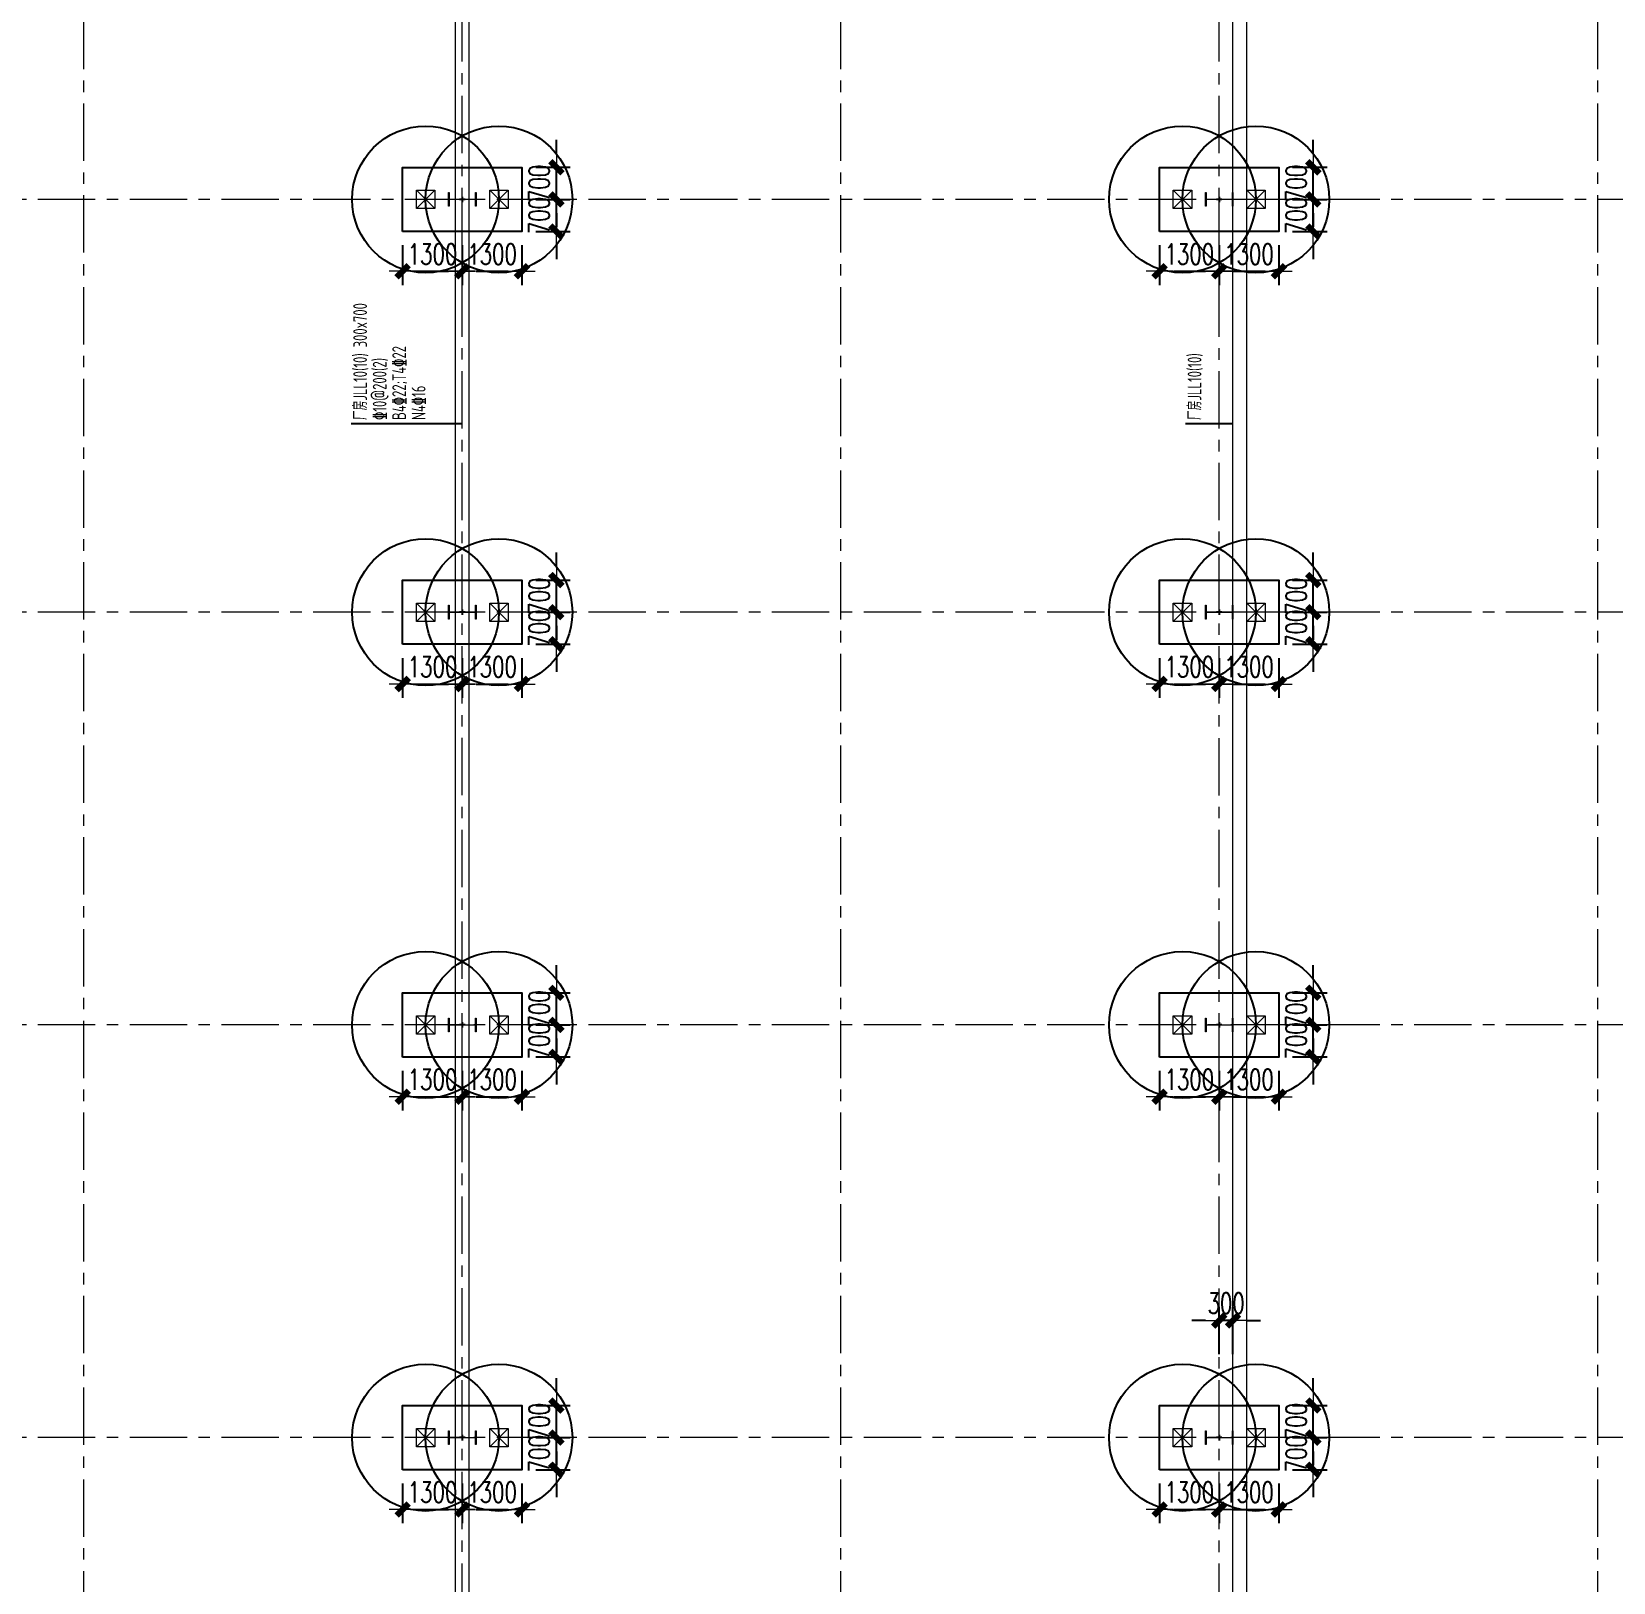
# Model space of a CAD drawing. Extents: x -1201378 to 2367219, y -619313 to 244905.
# Drawn here: x -174746 to -140267, y 152495 to 186311 of the extents above; entities that cross this region are included whole.
import ezdxf

# ---------------------------------------------------------------- set-up
doc = ezdxf.new("R2010")
doc.units = 0
doc.header["$LTSCALE"] = 1000
doc.linetypes.add('CENTER', pattern=[2, 1.25, -0.25, 0.25, -0.25])
doc.layers.get('0').update_dxf_attribs({"linetype": 'CONTINUOUS'})
doc.layers.get('Defpoints').update_dxf_attribs({"linetype": 'CONTINUOUS'})
for name, color, linetype, lineweight in [('S-axis', 111, 'CONTINUOUS', 0), ('S-bkl', 4, 'CONTINUOUS', 0), ('S-col', 2, 'CONTINUOUS', 0), ('S-dim', 81, 'CONTINUOUS', 0), ('S-dote', 5, 'CENTER', 0), ('S-zhuang', 1, 'CONTINUOUS', 0)]:
    doc.layers.add(name, color=color, linetype=linetype, lineweight=lineweight)
for name, color, linetype in [('S-DOTE1', 140, 'CENTER'), ('S-HATCH1-W', 252, 'CONTINUOUS'), ('S-SKL-H', 151, 'CONTINUOUS')]:
    doc.layers.add(name, color=color, linetype=linetype)
doc.styles.add('SS1', font='tj-romans1.shx', dxfattribs={"width": 0.7, "bigfont": 'tj-hztxt1.shx'})
doc.styles.add('样式 1', font='yjkeng.shx', dxfattribs={"width": 0.7, "height": 300, "bigfont": 'yjkchn.shx'})
doc.dimstyles.new('S-150-ARCHI', dxfattribs={"dimscale": 150, "dimtxt": 3, "dimasz": 2, "dimexe": 2, "dimexo": 2, "dimgap": 1, "dimtad": 1, "dimdec": 0, "dimzin": 0, "dimdsep": 46, "dimtxsty": 'SS1', "dimblk1": 'TT', "dimblk2": 'TT', "dimsah": 1, "dimcen": 1, "dimclrd": 256, "dimclre": 256, "dimclrt": 256, "dimadec": 0, "dimazin": 0, "dimtfac": 1, "dimtdec": 0, "dimtix": 1, "dimtmove": 2, "dimatfit": 0, "dimldrblk": 'TT', "dimfxl": 2, "dimtolj": 1, "dimtzin": 0, "dimarcsym": 0})

# ---------------------------------------------------------------- blocks, each defined once
blk = doc.blocks.new('_FZH')
at = {"layer": 'S-col'}
blk.add_lwpolyline([(-0.375, -0.188), (-0.375, 0.187), (-0.36, 0.187), (-0.36, 0.005), (0.36, 0.005), (0.36, 0.187), (0.375, 0.187), (0.375, -0.188), (0.36, -0.188), (0.36, -0.005), (-0.36, -0.005), (-0.36, -0.188)], close=True, dxfattribs=at)
blk = doc.blocks.new('w4234324')
at = {"layer": 'S-col', "xscale": 800.0000000000005, "yscale": 800.0000000000005, "zscale": 800.0000000000005}
for p in [(-210454, 786820), (-193954, 786820), (-210454, 777820), (-193954, 777820), (-210454, 768820), (-193954, 768820), (-210454, 759820), (-193954, 759820)]:
    blk.add_blockref('_FZH', p, dxfattribs=at)
blk = doc.blocks.new('S-ZHUANG-400')
at = {"layer": 'S-zhuang'}
for p, q in [((200, -200), (-200, 200)), ((-200, -200), (200, 200))]:
    blk.add_line(p, q, dxfattribs=at)
blk.add_lwpolyline([(-200, 200), (200, 200), (200, -200), (-200, -200)], close=True, dxfattribs=at)
blk = doc.blocks.new('CT2')
at = {"layer": 'Defpoints'}
for centre in [(-193625, -186366), (-193625, -187966)]:
    blk.add_circle(centre, 1600, dxfattribs=at)
at = {"layer": 'S-DOTE1', "ltscale": 0.25}
for p, q in [((-193565, -187166), (-193685, -187166)), ((-193625, -187226), (-193625, -187106))]:
    blk.add_line(p, q, dxfattribs=at)
at = {"layer": 'S-HATCH1-W'}
blk.add_lwpolyline([(-194325, -185866), (-192925, -185866), (-192925, -188466), (-194325, -188466)], close=True, dxfattribs=at)
at = {"layer": 'S-zhuang'}
for p in [(-193625, -186366), (-193625, -187966)]:
    blk.add_blockref('S-ZHUANG-400', p, dxfattribs=at)
blk = doc.blocks.new('1#轴网')
at = {"layer": 'S-dote'}
for p, q in [((-173608.5, 18867), (-173608.5, 124689.3)), ((-165358.5, 19033.1), (-165358.5, 124689.3)), ((-157108.5, 18867), (-157108.5, 124689.3)), ((-148858.5, 19032.5), (-148858.5, 124689.3)), ((-140608.5, 18867), (-140608.5, 124689.3)), ((-99358.5, 70027), (-216950.7, 70027)), ((-99358.5, 61027), (-216950.7, 61027)), ((-99358.5, 52027), (-216950.7, 52027)), ((-99358.5, 43027), (-216950.7, 43027))]:
    blk.add_line(p, q, dxfattribs=at)
blk = doc.blocks.new('TT')
blk.add_line((-0.97, 0), (0.97, 0))
at = {"const_width": 0.45}
blk.add_lwpolyline([(-0.44, -0.44), (0.44, 0.44)], dxfattribs=at)
blk = doc.blocks.new('*D2594')
at = {"layer": 'Defpoints', "color": 0, "transparency": 16777216}
for p in [(-166658, 154952), (-165358, 154952), (-165358, 154085)]:
    blk.add_point(p, dxfattribs=at)
at = {"layer": 'S-dim', "lineweight": -2, "transparency": 16777216}
for p, q in [((-166658, 154652), (-166658, 153785)), ((-165358, 154652), (-165358, 153785)), ((-166358, 154085), (-165658, 154085))]:
    blk.add_line(p, q, dxfattribs=at)
at = {"layer": 'S-dim', "lineweight": -2, "transparency": 16777216, "xscale": 300, "yscale": 300, "zscale": 300, "rotation": 180}
blk.add_blockref('TT', (-166658, 154085), dxfattribs=at)
at = {"layer": 'S-dim', "lineweight": -2, "transparency": 16777216, "xscale": 300, "yscale": 300, "zscale": 300}
blk.add_blockref('TT', (-165358, 154085), dxfattribs=at)
at = {"layer": 'S-dim', "transparency": 16777216, "insert": (-166008, 154460), "char_height": 450, "attachment_point": 5, "style": 'SS1'}
blk.add_mtext('\\A1;1300', dxfattribs=at)
blk = doc.blocks.new('*D2595')
at = {"layer": 'Defpoints', "color": 0, "transparency": 16777216}
for p in [(-165358, 154952), (-164058, 154952), (-164058, 154085)]:
    blk.add_point(p, dxfattribs=at)
at = {"layer": 'S-dim', "lineweight": -2, "transparency": 16777216}
for p, q in [((-165358, 154652), (-165358, 153785)), ((-164058, 154652), (-164058, 153785)), ((-165058, 154085), (-164358, 154085))]:
    blk.add_line(p, q, dxfattribs=at)
at = {"layer": 'S-dim', "lineweight": -2, "transparency": 16777216, "xscale": 300, "yscale": 300, "zscale": 300, "rotation": 180}
blk.add_blockref('TT', (-165358, 154085), dxfattribs=at)
at = {"layer": 'S-dim', "lineweight": -2, "transparency": 16777216, "xscale": 300, "yscale": 300, "zscale": 300}
blk.add_blockref('TT', (-164058, 154085), dxfattribs=at)
at = {"layer": 'S-dim', "transparency": 16777216, "insert": (-164708, 154460), "char_height": 450, "attachment_point": 5, "style": 'SS1'}
blk.add_mtext('\\A1;1300', dxfattribs=at)
blk = doc.blocks.new('*D2596')
at = {"layer": 'Defpoints', "color": 0, "transparency": 16777216}
for p in [(-164058, 155652), (-163307, 155652), (-164058, 154952)]:
    blk.add_point(p, dxfattribs=at)
at = {"layer": 'S-dim', "lineweight": -2, "transparency": 16777216}
for p, q in [((-163307, 155952), (-163307, 156252)), ((-163758, 155652), (-163007, 155652)), ((-163307, 154952), (-163307, 155652)), ((-163758, 154952), (-163007, 154952)), ((-163307, 154652), (-163307, 154352))]:
    blk.add_line(p, q, dxfattribs=at)
at = {"layer": 'S-dim', "lineweight": -2, "transparency": 16777216, "xscale": 300, "yscale": 300, "zscale": 300}
for p, rotation in [((-163307, 155652), 270), ((-163307, 154952), 90)]:
    blk.add_blockref('TT', p, dxfattribs=dict(at, rotation=rotation))
at = {"layer": 'S-dim', "transparency": 16777216, "insert": (-163682, 155302), "char_height": 450, "attachment_point": 5, "rotation": 90, "style": 'SS1'}
blk.add_mtext('\\A1;700', dxfattribs=at)
blk = doc.blocks.new('*D2597')
at = {"layer": 'Defpoints', "color": 0, "transparency": 16777216}
for p in [(-164058, 156352), (-163307, 156352), (-164058, 155652)]:
    blk.add_point(p, dxfattribs=at)
at = {"layer": 'S-dim', "lineweight": -2, "transparency": 16777216}
for p, q in [((-163307, 156652), (-163307, 156952)), ((-163758, 156352), (-163007, 156352)), ((-163307, 155652), (-163307, 156352)), ((-163758, 155652), (-163007, 155652)), ((-163307, 155352), (-163307, 155052))]:
    blk.add_line(p, q, dxfattribs=at)
at = {"layer": 'S-dim', "lineweight": -2, "transparency": 16777216, "xscale": 300, "yscale": 300, "zscale": 300}
for p, rotation in [((-163307, 156352), 270), ((-163307, 155652), 90)]:
    blk.add_blockref('TT', p, dxfattribs=dict(at, rotation=rotation))
at = {"layer": 'S-dim', "transparency": 16777216, "insert": (-163682, 156002), "char_height": 450, "attachment_point": 5, "rotation": 90, "style": 'SS1'}
blk.add_mtext('\\A1;700', dxfattribs=at)
blk = doc.blocks.new('*D2602')
at = {"layer": 'Defpoints', "color": 0, "transparency": 16777216}
for p in [(-150158, 154952), (-148858, 154952), (-148858, 154085)]:
    blk.add_point(p, dxfattribs=at)
at = {"layer": 'S-dim', "lineweight": -2, "transparency": 16777216}
for p, q in [((-150158, 154652), (-150158, 153785)), ((-148858, 154652), (-148858, 153785)), ((-149858, 154085), (-149158, 154085))]:
    blk.add_line(p, q, dxfattribs=at)
at = {"layer": 'S-dim', "lineweight": -2, "transparency": 16777216, "xscale": 300, "yscale": 300, "zscale": 300, "rotation": 180}
blk.add_blockref('TT', (-150158, 154085), dxfattribs=at)
at = {"layer": 'S-dim', "lineweight": -2, "transparency": 16777216, "xscale": 300, "yscale": 300, "zscale": 300}
blk.add_blockref('TT', (-148858, 154085), dxfattribs=at)
at = {"layer": 'S-dim', "transparency": 16777216, "insert": (-149508, 154460), "char_height": 450, "attachment_point": 5, "style": 'SS1'}
blk.add_mtext('\\A1;1300', dxfattribs=at)
blk = doc.blocks.new('*D2603')
at = {"layer": 'Defpoints', "color": 0, "transparency": 16777216}
for p in [(-148858, 154952), (-147558, 154952), (-147558, 154085)]:
    blk.add_point(p, dxfattribs=at)
at = {"layer": 'S-dim', "lineweight": -2, "transparency": 16777216}
for p, q in [((-148858, 154652), (-148858, 153785)), ((-147558, 154652), (-147558, 153785)), ((-148558, 154085), (-147858, 154085))]:
    blk.add_line(p, q, dxfattribs=at)
at = {"layer": 'S-dim', "lineweight": -2, "transparency": 16777216, "xscale": 300, "yscale": 300, "zscale": 300, "rotation": 180}
blk.add_blockref('TT', (-148858, 154085), dxfattribs=at)
at = {"layer": 'S-dim', "lineweight": -2, "transparency": 16777216, "xscale": 300, "yscale": 300, "zscale": 300}
blk.add_blockref('TT', (-147558, 154085), dxfattribs=at)
at = {"layer": 'S-dim', "transparency": 16777216, "insert": (-148208, 154460), "char_height": 450, "attachment_point": 5, "style": 'SS1'}
blk.add_mtext('\\A1;1300', dxfattribs=at)
blk = doc.blocks.new('*D2604')
at = {"layer": 'Defpoints', "color": 0, "transparency": 16777216}
for p in [(-147558, 155652), (-146807, 155652), (-147558, 154952)]:
    blk.add_point(p, dxfattribs=at)
at = {"layer": 'S-dim', "lineweight": -2, "transparency": 16777216}
for p, q in [((-146807, 155952), (-146807, 156252)), ((-147258, 155652), (-146507, 155652)), ((-146807, 154952), (-146807, 155652)), ((-147258, 154952), (-146507, 154952)), ((-146807, 154652), (-146807, 154352))]:
    blk.add_line(p, q, dxfattribs=at)
at = {"layer": 'S-dim', "lineweight": -2, "transparency": 16777216, "xscale": 300, "yscale": 300, "zscale": 300}
for p, rotation in [((-146807, 155652), 270), ((-146807, 154952), 90)]:
    blk.add_blockref('TT', p, dxfattribs=dict(at, rotation=rotation))
at = {"layer": 'S-dim', "transparency": 16777216, "insert": (-147182, 155302), "char_height": 450, "attachment_point": 5, "rotation": 90, "style": 'SS1'}
blk.add_mtext('\\A1;700', dxfattribs=at)
blk = doc.blocks.new('*D2605')
at = {"layer": 'Defpoints', "color": 0, "transparency": 16777216}
for p in [(-147558, 156352), (-146807, 156352), (-147558, 155652)]:
    blk.add_point(p, dxfattribs=at)
at = {"layer": 'S-dim', "lineweight": -2, "transparency": 16777216}
for p, q in [((-146807, 156652), (-146807, 156952)), ((-147258, 156352), (-146507, 156352)), ((-146807, 155652), (-146807, 156352)), ((-147258, 155652), (-146507, 155652)), ((-146807, 155352), (-146807, 155052))]:
    blk.add_line(p, q, dxfattribs=at)
at = {"layer": 'S-dim', "lineweight": -2, "transparency": 16777216, "xscale": 300, "yscale": 300, "zscale": 300}
for p, rotation in [((-146807, 156352), 270), ((-146807, 155652), 90)]:
    blk.add_blockref('TT', p, dxfattribs=dict(at, rotation=rotation))
at = {"layer": 'S-dim', "transparency": 16777216, "insert": (-147182, 156002), "char_height": 450, "attachment_point": 5, "rotation": 90, "style": 'SS1'}
blk.add_mtext('\\A1;700', dxfattribs=at)
blk = doc.blocks.new('*D2614')
at = {"layer": 'Defpoints', "color": 0, "transparency": 16777216}
for p in [(-166658, 163952), (-165358, 163952), (-165358, 163085)]:
    blk.add_point(p, dxfattribs=at)
at = {"layer": 'S-dim', "lineweight": -2, "transparency": 16777216}
for p, q in [((-166658, 163652), (-166658, 162785)), ((-165358, 163652), (-165358, 162785)), ((-166358, 163085), (-165658, 163085))]:
    blk.add_line(p, q, dxfattribs=at)
at = {"layer": 'S-dim', "lineweight": -2, "transparency": 16777216, "xscale": 300, "yscale": 300, "zscale": 300, "rotation": 180}
blk.add_blockref('TT', (-166658, 163085), dxfattribs=at)
at = {"layer": 'S-dim', "lineweight": -2, "transparency": 16777216, "xscale": 300, "yscale": 300, "zscale": 300}
blk.add_blockref('TT', (-165358, 163085), dxfattribs=at)
at = {"layer": 'S-dim', "transparency": 16777216, "insert": (-166008, 163460), "char_height": 450, "attachment_point": 5, "style": 'SS1'}
blk.add_mtext('\\A1;1300', dxfattribs=at)
blk = doc.blocks.new('*D2615')
at = {"layer": 'Defpoints', "color": 0, "transparency": 16777216}
for p in [(-165358, 163952), (-164058, 163952), (-164058, 163085)]:
    blk.add_point(p, dxfattribs=at)
at = {"layer": 'S-dim', "lineweight": -2, "transparency": 16777216}
for p, q in [((-165358, 163652), (-165358, 162785)), ((-164058, 163652), (-164058, 162785)), ((-165058, 163085), (-164358, 163085))]:
    blk.add_line(p, q, dxfattribs=at)
at = {"layer": 'S-dim', "lineweight": -2, "transparency": 16777216, "xscale": 300, "yscale": 300, "zscale": 300, "rotation": 180}
blk.add_blockref('TT', (-165358, 163085), dxfattribs=at)
at = {"layer": 'S-dim', "lineweight": -2, "transparency": 16777216, "xscale": 300, "yscale": 300, "zscale": 300}
blk.add_blockref('TT', (-164058, 163085), dxfattribs=at)
at = {"layer": 'S-dim', "transparency": 16777216, "insert": (-164708, 163460), "char_height": 450, "attachment_point": 5, "style": 'SS1'}
blk.add_mtext('\\A1;1300', dxfattribs=at)
blk = doc.blocks.new('*D2616')
at = {"layer": 'Defpoints', "color": 0, "transparency": 16777216}
for p in [(-164058, 164652), (-163307, 164652), (-164058, 163952)]:
    blk.add_point(p, dxfattribs=at)
at = {"layer": 'S-dim', "lineweight": -2, "transparency": 16777216}
for p, q in [((-163307, 164952), (-163307, 165252)), ((-163758, 164652), (-163007, 164652)), ((-163307, 163952), (-163307, 164652)), ((-163758, 163952), (-163007, 163952)), ((-163307, 163652), (-163307, 163352))]:
    blk.add_line(p, q, dxfattribs=at)
at = {"layer": 'S-dim', "lineweight": -2, "transparency": 16777216, "xscale": 300, "yscale": 300, "zscale": 300}
for p, rotation in [((-163307, 164652), 270), ((-163307, 163952), 90)]:
    blk.add_blockref('TT', p, dxfattribs=dict(at, rotation=rotation))
at = {"layer": 'S-dim', "transparency": 16777216, "insert": (-163682, 164302), "char_height": 450, "attachment_point": 5, "rotation": 90, "style": 'SS1'}
blk.add_mtext('\\A1;700', dxfattribs=at)
blk = doc.blocks.new('*D2617')
at = {"layer": 'Defpoints', "color": 0, "transparency": 16777216}
for p in [(-164058, 165352), (-163307, 165352), (-164058, 164652)]:
    blk.add_point(p, dxfattribs=at)
at = {"layer": 'S-dim', "lineweight": -2, "transparency": 16777216}
for p, q in [((-163307, 165652), (-163307, 165952)), ((-163758, 165352), (-163007, 165352)), ((-163307, 164652), (-163307, 165352)), ((-163758, 164652), (-163007, 164652)), ((-163307, 164352), (-163307, 164052))]:
    blk.add_line(p, q, dxfattribs=at)
at = {"layer": 'S-dim', "lineweight": -2, "transparency": 16777216, "xscale": 300, "yscale": 300, "zscale": 300}
for p, rotation in [((-163307, 165352), 270), ((-163307, 164652), 90)]:
    blk.add_blockref('TT', p, dxfattribs=dict(at, rotation=rotation))
at = {"layer": 'S-dim', "transparency": 16777216, "insert": (-163682, 165002), "char_height": 450, "attachment_point": 5, "rotation": 90, "style": 'SS1'}
blk.add_mtext('\\A1;700', dxfattribs=at)
blk = doc.blocks.new('*D2622')
at = {"layer": 'Defpoints', "color": 0, "transparency": 16777216}
for p in [(-150158, 163952), (-148858, 163952), (-148858, 163085)]:
    blk.add_point(p, dxfattribs=at)
at = {"layer": 'S-dim', "lineweight": -2, "transparency": 16777216}
for p, q in [((-150158, 163652), (-150158, 162785)), ((-148858, 163652), (-148858, 162785)), ((-149858, 163085), (-149158, 163085))]:
    blk.add_line(p, q, dxfattribs=at)
at = {"layer": 'S-dim', "lineweight": -2, "transparency": 16777216, "xscale": 300, "yscale": 300, "zscale": 300, "rotation": 180}
blk.add_blockref('TT', (-150158, 163085), dxfattribs=at)
at = {"layer": 'S-dim', "lineweight": -2, "transparency": 16777216, "xscale": 300, "yscale": 300, "zscale": 300}
blk.add_blockref('TT', (-148858, 163085), dxfattribs=at)
at = {"layer": 'S-dim', "transparency": 16777216, "insert": (-149508, 163460), "char_height": 450, "attachment_point": 5, "style": 'SS1'}
blk.add_mtext('\\A1;1300', dxfattribs=at)
blk = doc.blocks.new('*D2623')
at = {"layer": 'Defpoints', "color": 0, "transparency": 16777216}
for p in [(-148858, 163952), (-147558, 163952), (-147558, 163085)]:
    blk.add_point(p, dxfattribs=at)
at = {"layer": 'S-dim', "lineweight": -2, "transparency": 16777216}
for p, q in [((-148858, 163652), (-148858, 162785)), ((-147558, 163652), (-147558, 162785)), ((-148558, 163085), (-147858, 163085))]:
    blk.add_line(p, q, dxfattribs=at)
at = {"layer": 'S-dim', "lineweight": -2, "transparency": 16777216, "xscale": 300, "yscale": 300, "zscale": 300, "rotation": 180}
blk.add_blockref('TT', (-148858, 163085), dxfattribs=at)
at = {"layer": 'S-dim', "lineweight": -2, "transparency": 16777216, "xscale": 300, "yscale": 300, "zscale": 300}
blk.add_blockref('TT', (-147558, 163085), dxfattribs=at)
at = {"layer": 'S-dim', "transparency": 16777216, "insert": (-148208, 163460), "char_height": 450, "attachment_point": 5, "style": 'SS1'}
blk.add_mtext('\\A1;1300', dxfattribs=at)
blk = doc.blocks.new('*D2624')
at = {"layer": 'Defpoints', "color": 0, "transparency": 16777216}
for p in [(-147558, 164652), (-146807, 164652), (-147558, 163952)]:
    blk.add_point(p, dxfattribs=at)
at = {"layer": 'S-dim', "lineweight": -2, "transparency": 16777216}
for p, q in [((-146807, 164952), (-146807, 165252)), ((-147258, 164652), (-146507, 164652)), ((-146807, 163952), (-146807, 164652)), ((-147258, 163952), (-146507, 163952)), ((-146807, 163652), (-146807, 163352))]:
    blk.add_line(p, q, dxfattribs=at)
at = {"layer": 'S-dim', "lineweight": -2, "transparency": 16777216, "xscale": 300, "yscale": 300, "zscale": 300}
for p, rotation in [((-146807, 164652), 270), ((-146807, 163952), 90)]:
    blk.add_blockref('TT', p, dxfattribs=dict(at, rotation=rotation))
at = {"layer": 'S-dim', "transparency": 16777216, "insert": (-147182, 164302), "char_height": 450, "attachment_point": 5, "rotation": 90, "style": 'SS1'}
blk.add_mtext('\\A1;700', dxfattribs=at)
blk = doc.blocks.new('*D2625')
at = {"layer": 'Defpoints', "color": 0, "transparency": 16777216}
for p in [(-147558, 165352), (-146807, 165352), (-147558, 164652)]:
    blk.add_point(p, dxfattribs=at)
at = {"layer": 'S-dim', "lineweight": -2, "transparency": 16777216}
for p, q in [((-146807, 165652), (-146807, 165952)), ((-147258, 165352), (-146507, 165352)), ((-146807, 164652), (-146807, 165352)), ((-147258, 164652), (-146507, 164652)), ((-146807, 164352), (-146807, 164052))]:
    blk.add_line(p, q, dxfattribs=at)
at = {"layer": 'S-dim', "lineweight": -2, "transparency": 16777216, "xscale": 300, "yscale": 300, "zscale": 300}
for p, rotation in [((-146807, 165352), 270), ((-146807, 164652), 90)]:
    blk.add_blockref('TT', p, dxfattribs=dict(at, rotation=rotation))
at = {"layer": 'S-dim', "transparency": 16777216, "insert": (-147182, 165002), "char_height": 450, "attachment_point": 5, "rotation": 90, "style": 'SS1'}
blk.add_mtext('\\A1;700', dxfattribs=at)
blk = doc.blocks.new('*D2634')
at = {"layer": 'Defpoints', "color": 0, "transparency": 16777216}
for p in [(-166658, 172952), (-165358, 172952), (-165358, 172085)]:
    blk.add_point(p, dxfattribs=at)
at = {"layer": 'S-dim', "lineweight": -2, "transparency": 16777216}
for p, q in [((-166658, 172652), (-166658, 171785)), ((-165358, 172652), (-165358, 171785)), ((-166358, 172085), (-165658, 172085))]:
    blk.add_line(p, q, dxfattribs=at)
at = {"layer": 'S-dim', "lineweight": -2, "transparency": 16777216, "xscale": 300, "yscale": 300, "zscale": 300, "rotation": 180}
blk.add_blockref('TT', (-166658, 172085), dxfattribs=at)
at = {"layer": 'S-dim', "lineweight": -2, "transparency": 16777216, "xscale": 300, "yscale": 300, "zscale": 300}
blk.add_blockref('TT', (-165358, 172085), dxfattribs=at)
at = {"layer": 'S-dim', "transparency": 16777216, "insert": (-166008, 172460), "char_height": 450, "attachment_point": 5, "style": 'SS1'}
blk.add_mtext('\\A1;1300', dxfattribs=at)
blk = doc.blocks.new('*D2635')
at = {"layer": 'Defpoints', "color": 0, "transparency": 16777216}
for p in [(-165358, 172952), (-164058, 172952), (-164058, 172085)]:
    blk.add_point(p, dxfattribs=at)
at = {"layer": 'S-dim', "lineweight": -2, "transparency": 16777216}
for p, q in [((-165358, 172652), (-165358, 171785)), ((-164058, 172652), (-164058, 171785)), ((-165058, 172085), (-164358, 172085))]:
    blk.add_line(p, q, dxfattribs=at)
at = {"layer": 'S-dim', "lineweight": -2, "transparency": 16777216, "xscale": 300, "yscale": 300, "zscale": 300, "rotation": 180}
blk.add_blockref('TT', (-165358, 172085), dxfattribs=at)
at = {"layer": 'S-dim', "lineweight": -2, "transparency": 16777216, "xscale": 300, "yscale": 300, "zscale": 300}
blk.add_blockref('TT', (-164058, 172085), dxfattribs=at)
at = {"layer": 'S-dim', "transparency": 16777216, "insert": (-164708, 172460), "char_height": 450, "attachment_point": 5, "style": 'SS1'}
blk.add_mtext('\\A1;1300', dxfattribs=at)
blk = doc.blocks.new('*D2636')
at = {"layer": 'Defpoints', "color": 0, "transparency": 16777216}
for p in [(-164058, 173652), (-163307, 173652), (-164058, 172952)]:
    blk.add_point(p, dxfattribs=at)
at = {"layer": 'S-dim', "lineweight": -2, "transparency": 16777216}
for p, q in [((-163307, 173952), (-163307, 174252)), ((-163758, 173652), (-163007, 173652)), ((-163307, 172952), (-163307, 173652)), ((-163758, 172952), (-163007, 172952)), ((-163307, 172652), (-163307, 172352))]:
    blk.add_line(p, q, dxfattribs=at)
at = {"layer": 'S-dim', "lineweight": -2, "transparency": 16777216, "xscale": 300, "yscale": 300, "zscale": 300}
for p, rotation in [((-163307, 173652), 270), ((-163307, 172952), 90)]:
    blk.add_blockref('TT', p, dxfattribs=dict(at, rotation=rotation))
at = {"layer": 'S-dim', "transparency": 16777216, "insert": (-163682, 173302), "char_height": 450, "attachment_point": 5, "rotation": 90, "style": 'SS1'}
blk.add_mtext('\\A1;700', dxfattribs=at)
blk = doc.blocks.new('*D2637')
at = {"layer": 'Defpoints', "color": 0, "transparency": 16777216}
for p in [(-164058, 174352), (-163307, 174352), (-164058, 173652)]:
    blk.add_point(p, dxfattribs=at)
at = {"layer": 'S-dim', "lineweight": -2, "transparency": 16777216}
for p, q in [((-163307, 174652), (-163307, 174952)), ((-163758, 174352), (-163007, 174352)), ((-163307, 173652), (-163307, 174352)), ((-163758, 173652), (-163007, 173652)), ((-163307, 173352), (-163307, 173052))]:
    blk.add_line(p, q, dxfattribs=at)
at = {"layer": 'S-dim', "lineweight": -2, "transparency": 16777216, "xscale": 300, "yscale": 300, "zscale": 300}
for p, rotation in [((-163307, 174352), 270), ((-163307, 173652), 90)]:
    blk.add_blockref('TT', p, dxfattribs=dict(at, rotation=rotation))
at = {"layer": 'S-dim', "transparency": 16777216, "insert": (-163682, 174002), "char_height": 450, "attachment_point": 5, "rotation": 90, "style": 'SS1'}
blk.add_mtext('\\A1;700', dxfattribs=at)
blk = doc.blocks.new('*D2642')
at = {"layer": 'Defpoints', "color": 0, "transparency": 16777216}
for p in [(-150158, 172952), (-148858, 172952), (-148858, 172085)]:
    blk.add_point(p, dxfattribs=at)
at = {"layer": 'S-dim', "lineweight": -2, "transparency": 16777216}
for p, q in [((-150158, 172652), (-150158, 171785)), ((-148858, 172652), (-148858, 171785)), ((-149858, 172085), (-149158, 172085))]:
    blk.add_line(p, q, dxfattribs=at)
at = {"layer": 'S-dim', "lineweight": -2, "transparency": 16777216, "xscale": 300, "yscale": 300, "zscale": 300, "rotation": 180}
blk.add_blockref('TT', (-150158, 172085), dxfattribs=at)
at = {"layer": 'S-dim', "lineweight": -2, "transparency": 16777216, "xscale": 300, "yscale": 300, "zscale": 300}
blk.add_blockref('TT', (-148858, 172085), dxfattribs=at)
at = {"layer": 'S-dim', "transparency": 16777216, "insert": (-149508, 172460), "char_height": 450, "attachment_point": 5, "style": 'SS1'}
blk.add_mtext('\\A1;1300', dxfattribs=at)
blk = doc.blocks.new('*D2643')
at = {"layer": 'Defpoints', "color": 0, "transparency": 16777216}
for p in [(-148858, 172952), (-147558, 172952), (-147558, 172085)]:
    blk.add_point(p, dxfattribs=at)
at = {"layer": 'S-dim', "lineweight": -2, "transparency": 16777216}
for p, q in [((-148858, 172652), (-148858, 171785)), ((-147558, 172652), (-147558, 171785)), ((-148558, 172085), (-147858, 172085))]:
    blk.add_line(p, q, dxfattribs=at)
at = {"layer": 'S-dim', "lineweight": -2, "transparency": 16777216, "xscale": 300, "yscale": 300, "zscale": 300, "rotation": 180}
blk.add_blockref('TT', (-148858, 172085), dxfattribs=at)
at = {"layer": 'S-dim', "lineweight": -2, "transparency": 16777216, "xscale": 300, "yscale": 300, "zscale": 300}
blk.add_blockref('TT', (-147558, 172085), dxfattribs=at)
at = {"layer": 'S-dim', "transparency": 16777216, "insert": (-148208, 172460), "char_height": 450, "attachment_point": 5, "style": 'SS1'}
blk.add_mtext('\\A1;1300', dxfattribs=at)
blk = doc.blocks.new('*D2644')
at = {"layer": 'Defpoints', "color": 0, "transparency": 16777216}
for p in [(-147558, 173652), (-146807, 173652), (-147558, 172952)]:
    blk.add_point(p, dxfattribs=at)
at = {"layer": 'S-dim', "lineweight": -2, "transparency": 16777216}
for p, q in [((-146807, 173952), (-146807, 174252)), ((-147258, 173652), (-146507, 173652)), ((-146807, 172952), (-146807, 173652)), ((-147258, 172952), (-146507, 172952)), ((-146807, 172652), (-146807, 172352))]:
    blk.add_line(p, q, dxfattribs=at)
at = {"layer": 'S-dim', "lineweight": -2, "transparency": 16777216, "xscale": 300, "yscale": 300, "zscale": 300}
for p, rotation in [((-146807, 173652), 270), ((-146807, 172952), 90)]:
    blk.add_blockref('TT', p, dxfattribs=dict(at, rotation=rotation))
at = {"layer": 'S-dim', "transparency": 16777216, "insert": (-147182, 173302), "char_height": 450, "attachment_point": 5, "rotation": 90, "style": 'SS1'}
blk.add_mtext('\\A1;700', dxfattribs=at)
blk = doc.blocks.new('*D2645')
at = {"layer": 'Defpoints', "color": 0, "transparency": 16777216}
for p in [(-147558, 174352), (-146807, 174352), (-147558, 173652)]:
    blk.add_point(p, dxfattribs=at)
at = {"layer": 'S-dim', "lineweight": -2, "transparency": 16777216}
for p, q in [((-146807, 174652), (-146807, 174952)), ((-147258, 174352), (-146507, 174352)), ((-146807, 173652), (-146807, 174352)), ((-147258, 173652), (-146507, 173652)), ((-146807, 173352), (-146807, 173052))]:
    blk.add_line(p, q, dxfattribs=at)
at = {"layer": 'S-dim', "lineweight": -2, "transparency": 16777216, "xscale": 300, "yscale": 300, "zscale": 300}
for p, rotation in [((-146807, 174352), 270), ((-146807, 173652), 90)]:
    blk.add_blockref('TT', p, dxfattribs=dict(at, rotation=rotation))
at = {"layer": 'S-dim', "transparency": 16777216, "insert": (-147182, 174002), "char_height": 450, "attachment_point": 5, "rotation": 90, "style": 'SS1'}
blk.add_mtext('\\A1;700', dxfattribs=at)
blk = doc.blocks.new('*D2654')
at = {"layer": 'Defpoints', "color": 0, "transparency": 16777216}
for p in [(-166658, 181952), (-165358, 181952), (-165358, 181085)]:
    blk.add_point(p, dxfattribs=at)
at = {"layer": 'S-dim', "lineweight": -2, "transparency": 16777216}
for p, q in [((-166658, 181652), (-166658, 180785)), ((-165358, 181652), (-165358, 180785)), ((-166358, 181085), (-165658, 181085))]:
    blk.add_line(p, q, dxfattribs=at)
at = {"layer": 'S-dim', "lineweight": -2, "transparency": 16777216, "xscale": 300, "yscale": 300, "zscale": 300, "rotation": 180}
blk.add_blockref('TT', (-166658, 181085), dxfattribs=at)
at = {"layer": 'S-dim', "lineweight": -2, "transparency": 16777216, "xscale": 300, "yscale": 300, "zscale": 300}
blk.add_blockref('TT', (-165358, 181085), dxfattribs=at)
at = {"layer": 'S-dim', "transparency": 16777216, "insert": (-166008, 181460), "char_height": 450, "attachment_point": 5, "style": 'SS1'}
blk.add_mtext('\\A1;1300', dxfattribs=at)
blk = doc.blocks.new('*D2655')
at = {"layer": 'Defpoints', "color": 0, "transparency": 16777216}
for p in [(-165358, 181952), (-164058, 181952), (-164058, 181085)]:
    blk.add_point(p, dxfattribs=at)
at = {"layer": 'S-dim', "lineweight": -2, "transparency": 16777216}
for p, q in [((-165358, 181652), (-165358, 180785)), ((-164058, 181652), (-164058, 180785)), ((-165058, 181085), (-164358, 181085))]:
    blk.add_line(p, q, dxfattribs=at)
at = {"layer": 'S-dim', "lineweight": -2, "transparency": 16777216, "xscale": 300, "yscale": 300, "zscale": 300, "rotation": 180}
blk.add_blockref('TT', (-165358, 181085), dxfattribs=at)
at = {"layer": 'S-dim', "lineweight": -2, "transparency": 16777216, "xscale": 300, "yscale": 300, "zscale": 300}
blk.add_blockref('TT', (-164058, 181085), dxfattribs=at)
at = {"layer": 'S-dim', "transparency": 16777216, "insert": (-164708, 181460), "char_height": 450, "attachment_point": 5, "style": 'SS1'}
blk.add_mtext('\\A1;1300', dxfattribs=at)
blk = doc.blocks.new('*D2656')
at = {"layer": 'Defpoints', "color": 0, "transparency": 16777216}
for p in [(-164058, 182652), (-163307, 182652), (-164058, 181952)]:
    blk.add_point(p, dxfattribs=at)
at = {"layer": 'S-dim', "lineweight": -2, "transparency": 16777216}
for p, q in [((-163307, 182952), (-163307, 183252)), ((-163758, 182652), (-163007, 182652)), ((-163307, 181952), (-163307, 182652)), ((-163758, 181952), (-163007, 181952)), ((-163307, 181652), (-163307, 181352))]:
    blk.add_line(p, q, dxfattribs=at)
at = {"layer": 'S-dim', "lineweight": -2, "transparency": 16777216, "xscale": 300, "yscale": 300, "zscale": 300}
for p, rotation in [((-163307, 182652), 270), ((-163307, 181952), 90)]:
    blk.add_blockref('TT', p, dxfattribs=dict(at, rotation=rotation))
at = {"layer": 'S-dim', "transparency": 16777216, "insert": (-163682, 182302), "char_height": 450, "attachment_point": 5, "rotation": 90, "style": 'SS1'}
blk.add_mtext('\\A1;700', dxfattribs=at)
blk = doc.blocks.new('*D2657')
at = {"layer": 'Defpoints', "color": 0, "transparency": 16777216}
for p in [(-164058, 183352), (-163307, 183352), (-164058, 182652)]:
    blk.add_point(p, dxfattribs=at)
at = {"layer": 'S-dim', "lineweight": -2, "transparency": 16777216}
for p, q in [((-163307, 183652), (-163307, 183952)), ((-163758, 183352), (-163007, 183352)), ((-163307, 182652), (-163307, 183352)), ((-163758, 182652), (-163007, 182652)), ((-163307, 182352), (-163307, 182052))]:
    blk.add_line(p, q, dxfattribs=at)
at = {"layer": 'S-dim', "lineweight": -2, "transparency": 16777216, "xscale": 300, "yscale": 300, "zscale": 300}
for p, rotation in [((-163307, 183352), 270), ((-163307, 182652), 90)]:
    blk.add_blockref('TT', p, dxfattribs=dict(at, rotation=rotation))
at = {"layer": 'S-dim', "transparency": 16777216, "insert": (-163682, 183002), "char_height": 450, "attachment_point": 5, "rotation": 90, "style": 'SS1'}
blk.add_mtext('\\A1;700', dxfattribs=at)
blk = doc.blocks.new('*D2662')
at = {"layer": 'Defpoints', "color": 0, "transparency": 16777216}
for p in [(-150158, 181952), (-148858, 181952), (-148858, 181085)]:
    blk.add_point(p, dxfattribs=at)
at = {"layer": 'S-dim', "lineweight": -2, "transparency": 16777216}
for p, q in [((-150158, 181652), (-150158, 180785)), ((-148858, 181652), (-148858, 180785)), ((-149858, 181085), (-149158, 181085))]:
    blk.add_line(p, q, dxfattribs=at)
at = {"layer": 'S-dim', "lineweight": -2, "transparency": 16777216, "xscale": 300, "yscale": 300, "zscale": 300, "rotation": 180}
blk.add_blockref('TT', (-150158, 181085), dxfattribs=at)
at = {"layer": 'S-dim', "lineweight": -2, "transparency": 16777216, "xscale": 300, "yscale": 300, "zscale": 300}
blk.add_blockref('TT', (-148858, 181085), dxfattribs=at)
at = {"layer": 'S-dim', "transparency": 16777216, "insert": (-149508, 181460), "char_height": 450, "attachment_point": 5, "style": 'SS1'}
blk.add_mtext('\\A1;1300', dxfattribs=at)
blk = doc.blocks.new('*D2663')
at = {"layer": 'Defpoints', "color": 0, "transparency": 16777216}
for p in [(-148858, 181952), (-147558, 181952), (-147558, 181085)]:
    blk.add_point(p, dxfattribs=at)
at = {"layer": 'S-dim', "lineweight": -2, "transparency": 16777216}
for p, q in [((-148858, 181652), (-148858, 180785)), ((-147558, 181652), (-147558, 180785)), ((-148558, 181085), (-147858, 181085))]:
    blk.add_line(p, q, dxfattribs=at)
at = {"layer": 'S-dim', "lineweight": -2, "transparency": 16777216, "xscale": 300, "yscale": 300, "zscale": 300, "rotation": 180}
blk.add_blockref('TT', (-148858, 181085), dxfattribs=at)
at = {"layer": 'S-dim', "lineweight": -2, "transparency": 16777216, "xscale": 300, "yscale": 300, "zscale": 300}
blk.add_blockref('TT', (-147558, 181085), dxfattribs=at)
at = {"layer": 'S-dim', "transparency": 16777216, "insert": (-148208, 181460), "char_height": 450, "attachment_point": 5, "style": 'SS1'}
blk.add_mtext('\\A1;1300', dxfattribs=at)
blk = doc.blocks.new('*D2664')
at = {"layer": 'Defpoints', "color": 0, "transparency": 16777216}
for p in [(-147558, 182652), (-146807, 182652), (-147558, 181952)]:
    blk.add_point(p, dxfattribs=at)
at = {"layer": 'S-dim', "lineweight": -2, "transparency": 16777216}
for p, q in [((-146807, 182952), (-146807, 183252)), ((-147258, 182652), (-146507, 182652)), ((-146807, 181952), (-146807, 182652)), ((-147258, 181952), (-146507, 181952)), ((-146807, 181652), (-146807, 181352))]:
    blk.add_line(p, q, dxfattribs=at)
at = {"layer": 'S-dim', "lineweight": -2, "transparency": 16777216, "xscale": 300, "yscale": 300, "zscale": 300}
for p, rotation in [((-146807, 182652), 270), ((-146807, 181952), 90)]:
    blk.add_blockref('TT', p, dxfattribs=dict(at, rotation=rotation))
at = {"layer": 'S-dim', "transparency": 16777216, "insert": (-147182, 182302), "char_height": 450, "attachment_point": 5, "rotation": 90, "style": 'SS1'}
blk.add_mtext('\\A1;700', dxfattribs=at)
blk = doc.blocks.new('*D2665')
at = {"layer": 'Defpoints', "color": 0, "transparency": 16777216}
for p in [(-147558, 183352), (-146807, 183352), (-147558, 182652)]:
    blk.add_point(p, dxfattribs=at)
at = {"layer": 'S-dim', "lineweight": -2, "transparency": 16777216}
for p, q in [((-146807, 183652), (-146807, 183952)), ((-147258, 183352), (-146507, 183352)), ((-146807, 182652), (-146807, 183352)), ((-147258, 182652), (-146507, 182652)), ((-146807, 182352), (-146807, 182052))]:
    blk.add_line(p, q, dxfattribs=at)
at = {"layer": 'S-dim', "lineweight": -2, "transparency": 16777216, "xscale": 300, "yscale": 300, "zscale": 300}
for p, rotation in [((-146807, 183352), 270), ((-146807, 182652), 90)]:
    blk.add_blockref('TT', p, dxfattribs=dict(at, rotation=rotation))
at = {"layer": 'S-dim', "transparency": 16777216, "insert": (-147182, 183002), "char_height": 450, "attachment_point": 5, "rotation": 90, "style": 'SS1'}
blk.add_mtext('\\A1;700', dxfattribs=at)
blk = doc.blocks.new('*D6282')
at = {"layer": 'Defpoints', "color": 0, "transparency": 16777216}
for p in [(-148858, 158206), (-148858, 157172), (-148558, 157172)]:
    blk.add_point(p, dxfattribs=at)
at = {"layer": 'S-dim', "lineweight": -2, "transparency": 16777216}
for p, q in [((-148858, 157472), (-148858, 158506)), ((-148558, 157472), (-148558, 158506)), ((-149158, 158206), (-149458, 158206)), ((-148558, 158206), (-148858, 158206)), ((-148258, 158206), (-147958, 158206))]:
    blk.add_line(p, q, dxfattribs=at)
at = {"layer": 'S-dim', "lineweight": -2, "transparency": 16777216, "xscale": 300, "yscale": 300, "zscale": 300}
blk.add_blockref('TT', (-148858, 158206), dxfattribs=at)
at = {"layer": 'S-dim', "lineweight": -2, "transparency": 16777216, "xscale": 300, "yscale": 300, "zscale": 300, "rotation": 180}
blk.add_blockref('TT', (-148558, 158206), dxfattribs=at)
at = {"layer": 'S-dim', "transparency": 16777216, "insert": (-148708, 158581), "char_height": 450, "attachment_point": 5, "style": 'SS1'}
blk.add_mtext('\\A1;300', dxfattribs=at)

msp = doc.modelspace()

# ---------------------------------------------------------------- linework, layer by layer
at = {"layer": 'S-bkl'}
for p, q in [((-165508.5, 137651.8), (-165508.5, 227651.8)), ((-148558.5, 137651.8), (-148558.5, 227651.8))]:
    msp.add_line(p, q, dxfattribs=at)
for points in [[(-165208.5, 137651.8), (-165208.5, 227651.8)], [(-148258.5, 137651.8), (-148258.5, 227651.8)]]:
    msp.add_lwpolyline(points, dxfattribs=at)
at = {"layer": 'S-SKL-H'}
for p, q in [((-165358.5, 177756.5), (-167783.4, 177756.5)), ((-148558.5, 177756.5), (-149594.2, 177756.5))]:
    msp.add_line(p, q, dxfattribs=at)

# ---------------------------------------------------------------- block references
at = {"layer": 'S-axis'}
msp.add_blockref('1#轴网', (0, 112624.8), dxfattribs=at)
at = {"layer": 'S-col'}
msp.add_blockref('w4234324', (45095.7, -604168.2), dxfattribs=at)
at = {"layer": 'S-zhuang', "rotation": 90}
for p in [(-352524.7, 376276.6), (-336024.7, 376276.6), (-352524.7, 367276.6), (-336024.7, 367276.6), (-352524.7, 358276.6), (-336024.7, 358276.6), (-352524.7, 349276.6), (-336024.7, 349276.6)]:
    msp.add_blockref('CT2', p, dxfattribs=at)

# ---------------------------------------------------------------- texts
at = {"layer": 'S-SKL-H', "style": '样式 1', "width": 0.7}
for s, p in [('厂房JLL10(10) 300x700', (-167434.6, 177843.6)), ('B4%%13222;T4%%13222', (-166584.6, 177843.6)), ('%%13210@200(2)', (-167009.6, 177843.6)), ('厂房JLL10(10)', (-149245.4, 177843.6)), ('N4%%13216', (-166159.6, 177843.6))]:
    msp.add_text(s, height=300, rotation=90, dxfattribs=at).set_placement(p)

# ---------------------------------------------------------------- dimensions: what is measured, and where the dimension line sits
at = {"layer": 'S-dim'}
for base, p1, p2, picture, middle in [((-163306.7, 183351.8), (-164058.5, 182651.8), (-164058.5, 183351.8), '*D2657', (-163681.7, 183001.8)), ((-146806.7, 183351.8), (-147558.5, 182651.8), (-147558.5, 183351.8), '*D2665', (-147181.7, 183001.8)), ((-163306.7, 182651.8), (-164058.5, 181951.8), (-164058.5, 182651.8), '*D2656', (-163681.7, 182301.8)), ((-146806.7, 182651.8), (-147558.5, 181951.8), (-147558.5, 182651.8), '*D2664', (-147181.7, 182301.8)), ((-163306.7, 174351.8), (-164058.5, 173651.8), (-164058.5, 174351.8), '*D2637', (-163681.7, 174001.8)), ((-146806.7, 174351.8), (-147558.5, 173651.8), (-147558.5, 174351.8), '*D2645', (-147181.7, 174001.8)), ((-163306.7, 173651.8), (-164058.5, 172951.8), (-164058.5, 173651.8), '*D2636', (-163681.7, 173301.8)), ((-146806.7, 173651.8), (-147558.5, 172951.8), (-147558.5, 173651.8), '*D2644', (-147181.7, 173301.8)), ((-163306.7, 165351.8), (-164058.5, 164651.8), (-164058.5, 165351.8), '*D2617', (-163681.7, 165001.8)), ((-146806.7, 165351.8), (-147558.5, 164651.8), (-147558.5, 165351.8), '*D2625', (-147181.7, 165001.8)), ((-163306.7, 164651.8), (-164058.5, 163951.8), (-164058.5, 164651.8), '*D2616', (-163681.7, 164301.8)), ((-146806.7, 164651.8), (-147558.5, 163951.8), (-147558.5, 164651.8), '*D2624', (-147181.7, 164301.8)), ((-163306.7, 156351.8), (-164058.5, 155651.8), (-164058.5, 156351.8), '*D2597', (-163681.7, 156001.8)), ((-146806.7, 156351.8), (-147558.5, 155651.8), (-147558.5, 156351.8), '*D2605', (-147181.7, 156001.8)), ((-163306.7, 155651.8), (-164058.5, 154951.8), (-164058.5, 155651.8), '*D2596', (-163681.7, 155301.8)), ((-146806.7, 155651.8), (-147558.5, 154951.8), (-147558.5, 155651.8), '*D2604', (-147181.7, 155301.8))]:
    dim = msp.add_linear_dim(base=base, p1=p1, p2=p2, angle=90, dimstyle='S-150-ARCHI', dxfattribs=at)
    dim.commit()
    dim.dimension.update_dxf_attribs({"geometry": picture, "text_midpoint": middle})
for base, p1, p2, picture, middle in [((-165358.5, 181085.2), (-166658.5, 181951.8), (-165358.5, 181951.8), '*D2654', (-166008.5, 181460.2)), ((-164058.5, 181085.2), (-165358.5, 181951.8), (-164058.5, 181951.8), '*D2655', (-164708.5, 181460.2)), ((-148858.5, 181085.2), (-150158.5, 181951.8), (-148858.5, 181951.8), '*D2662', (-149508.5, 181460.2)), ((-147558.5, 181085.2), (-148858.5, 181951.8), (-147558.5, 181951.8), '*D2663', (-148208.5, 181460.2)), ((-165358.5, 172085.2), (-166658.5, 172951.8), (-165358.5, 172951.8), '*D2634', (-166008.5, 172460.2)), ((-164058.5, 172085.2), (-165358.5, 172951.8), (-164058.5, 172951.8), '*D2635', (-164708.5, 172460.2)), ((-148858.5, 172085.2), (-150158.5, 172951.8), (-148858.5, 172951.8), '*D2642', (-149508.5, 172460.2)), ((-147558.5, 172085.2), (-148858.5, 172951.8), (-147558.5, 172951.8), '*D2643', (-148208.5, 172460.2)), ((-165358.5, 163085.2), (-166658.5, 163951.8), (-165358.5, 163951.8), '*D2614', (-166008.5, 163460.2)), ((-164058.5, 163085.2), (-165358.5, 163951.8), (-164058.5, 163951.8), '*D2615', (-164708.5, 163460.2)), ((-148858.5, 163085.2), (-150158.5, 163951.8), (-148858.5, 163951.8), '*D2622', (-149508.5, 163460.2)), ((-147558.5, 163085.2), (-148858.5, 163951.8), (-147558.5, 163951.8), '*D2623', (-148208.5, 163460.2)), ((-148858.5, 158205.9), (-148558.5, 157171.7), (-148858.5, 157171.7), '*D6282', (-148708.5, 158580.9)), ((-165358.5, 154085.2), (-166658.5, 154951.8), (-165358.5, 154951.8), '*D2594', (-166008.5, 154460.2)), ((-164058.5, 154085.2), (-165358.5, 154951.8), (-164058.5, 154951.8), '*D2595', (-164708.5, 154460.2)), ((-148858.5, 154085.2), (-150158.5, 154951.8), (-148858.5, 154951.8), '*D2602', (-149508.5, 154460.2)), ((-147558.5, 154085.2), (-148858.5, 154951.8), (-147558.5, 154951.8), '*D2603', (-148208.5, 154460.2))]:
    dim = msp.add_linear_dim(base=base, p1=p1, p2=p2, dimstyle='S-150-ARCHI', dxfattribs=at)
    dim.commit()
    dim.dimension.update_dxf_attribs({"geometry": picture, "text_midpoint": middle})

doc.saveas('drawing.dxf')
